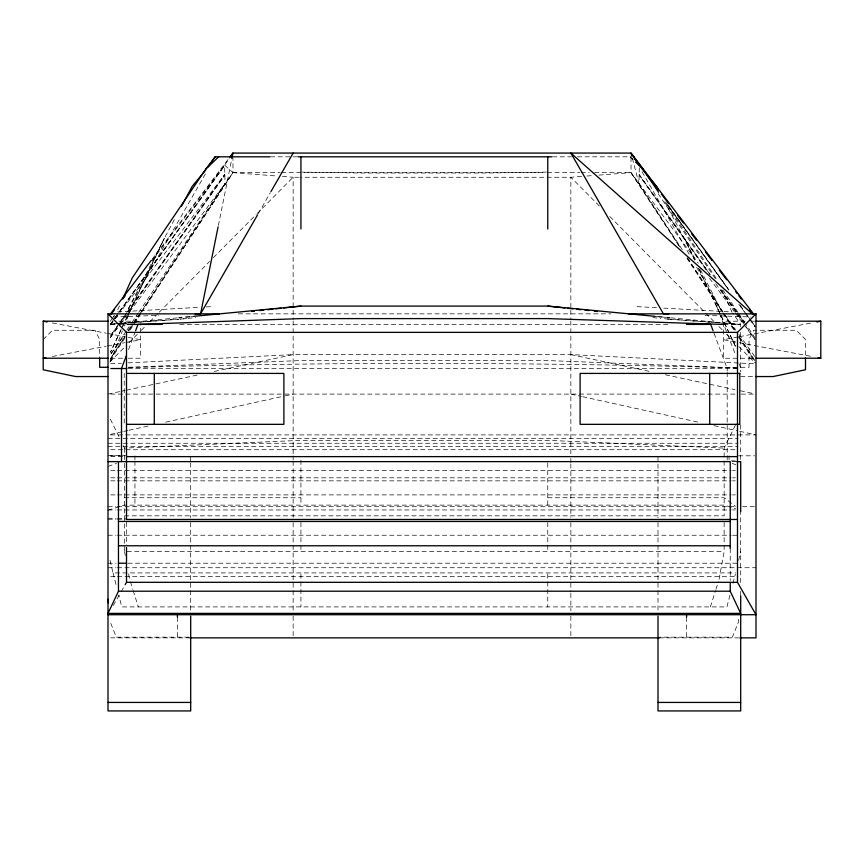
<?xml version="1.0" encoding="UTF-8"?>
<svg xmlns="http://www.w3.org/2000/svg" width="864" height="864" viewBox="0 0 864 864"><rect width="100%" height="100%" fill="white"/><g stroke="black" fill="none" stroke-linecap="round" stroke-linejoin="round"><path stroke-width="0.65" stroke-dasharray="4.32 3.24" d="M682.355 249.89L638.96 183.6L639.317 166.871M738.709 619.326L738.439 622.015L732.391 637.168L659.75 637.168M719.107 579.236L724.14 551.556L724.14 522.45M218.365 225.558L231.908 158.339M738.623 560.358L740.696 551.556M729.95 595.156L726.926 606.917L121.77 606.917L118.746 595.156M732.974 583.394L735.329 574.236M710.37 606.917L715.532 590.566M715.932 589.302L718.319 581.753M128.563 349.628L134.687 333.234M110.398 361.865L122.386 330.998M124.308 326.063L131.976 306.31L164.29 238.388L174.431 219.467M119.524 305.878L116.737 311.98L199.606 307.303M127.548 315.77L110.462 352.253L127.71 315.77M128.12 314.55L131.976 306.31M128.282 314.561L164.29 238.388L127.591 310.198L206.636 171.72M724.14 457.099L724.14 448.103L735.372 425.228M113.292 605.459L120.56 592.736M121.219 591.57L124.535 585.792M258.26 213.656L270.335 192.683M124.967 336.452L110.214 358.981L125.01 336.539M133.078 324.065L128.65 330.815L133.142 324.194M133.812 322.931L138.974 315.047M139.72 313.924L225.04 183.6L232.967 172.627L232.967 158.285M110.203 360.493L125.647 336.863M130.054 330.113L141.08 313.243M141.815 312.12L232.967 172.627L280.195 172.627M133.877 323.071L140.54 312.962M141.275 311.839L232.967 172.627L277.096 176.018M126.004 331.355L110.246 354.866L125.021 334.454M126.76 330.242L131.263 323.525M132.008 322.402L138.013 313.448M138.758 312.325L225.04 183.6L224.651 165.11L229.187 158.544M110.182 321.3L112.374 318.2M113.098 317.164L114.556 315.09M110.322 337.457L127.343 313.308M128.12 312.206L224.856 175.003L127.472 311.882M127.472 311.774L224.845 174.355L120.172 312.163M128.11 330.134L132.754 323.644M133.531 322.564L138.942 315.004M110.344 324.324L118.174 313.416M118.962 312.325L224.651 165.11L232.967 172.627M110.344 324.907L114.264 319.442M115.042 318.352L118.962 312.887M119.74 311.796L224.651 165.424L119.038 312.26M110.365 324.313L113.519 319.928M114.307 318.827L118.249 313.351M110.408 337.522L120.02 324.605M120.83 323.525L128.844 312.768M129.643 311.688L225.04 183.6M110.43 324.983L114.491 319.637M115.301 318.568L119.362 313.222M152.107 259.254L228.884 158.425M152.053 260.474L224.651 165.11M109.901 361.951L125.086 346.637M128.887 342.814L137.43 334.195M141.232 330.372L145.033 326.538M149.774 321.754L158.317 313.146M159.268 312.185L209.596 261.468M213.386 257.645L256.111 214.574M257.062 213.624L293.144 177.26L298.534 177.26M43.2 339.52L52.456 330.264L95.008 330.264L99.673 339.401L99.673 356.67M108 466.474L116.597 463.385M108 510.203L124.556 505.138L724.14 505.138L735.599 508.648M110.624 434.322L122.44 431.719M123.757 431.428L127.699 430.564M129.006 430.272L150.023 425.639M165.78 422.172L283.954 396.122M285.26 395.842L293.144 394.103M108 394.103L119.815 391.586M121.133 391.306L125.075 390.463M126.382 390.182L198.601 374.771M214.358 371.412L293.144 354.607L570.856 354.607L754.661 363.798M52.391 356.476L106.25 346.216M107.557 345.967L124.643 342.706M125.95 342.457L140.4 339.703L125.95 336.96M738.05 336.96L723.6 339.703L738.05 342.457M739.357 336.701L811.609 322.942M183.946 318.827L179.928 319.129L186.602 318.535M187.931 318.395L195.912 317.531M118.832 323.482L110.797 324.248L116.111 323.881M120.172 323.352L177.746 317.855M191.138 316.58L193.817 316.321M581.558 176.429L570.856 177.26L299.884 177.26M586.904 176.018L592.25 175.608M598.936 175.1L631.033 172.627L698.285 263.25M117.439 323.784L178.621 319.226L117.072 323.752M110.592 324.227L115.776 323.838M206.248 306.925L211.55 306.634M110.678 363.733L121.414 363.193M128.12 362.858L293.144 354.607M123.368 445.694L124.556 448.103L300.931 440.348L547.765 440.348L724.14 448.103M128.099 367.254L300.931 360.558L547.765 360.558L738.018 367.934M113.368 316.991L158.987 315.349M128.747 367.632C332.694 361.649 536.749 362.243 740.696 368.032L738.774 363.096M546.437 172.109L486.713 173.016L361.973 173.016L302.26 172.109M723.719 324.4L740.696 324.41L740.696 326.873M270.475 156.816L297.475 156.816M552.571 156.816L571.471 156.816M577.454 156.816L632.383 156.816M281.545 172.627L546.016 172.627M547.366 172.627L579.755 172.627M581.105 172.627L589.194 172.627M594.594 172.627L631.033 172.627L680.573 247.849M238.356 313.859L610.805 313.859M118.8 321.192L140.4 321.192M745.2 321.192L723.6 321.192L723.6 358.225L754.65 358.225M751.95 321.192L754.65 321.192M179.723 324.41L668.974 324.41M110.7 358.225L122.85 358.225M128.25 358.225L140.4 358.225L140.4 323.838M740.696 367.286L749.023 367.286L749.023 339.401L753.689 330.264L796.241 330.264L805.496 339.52L805.496 356.616M128.185 368.539L737.856 368.539M740.696 376.553L755.546 376.553M110.678 394.103L735.88 394.103M741.247 394.103L756 394.103M110.678 434.905L756 434.905L738.925 431.136M108 438.48L738.007 438.48M108 443.254L738.007 443.254M108 446.504L738.007 446.504M110.689 449.723L738.007 449.723M108 455.576L125.496 455.576M110.689 455.814L125.518 455.814M738.482 455.814L754.65 455.814M110.668 456.581L125.334 456.581M731.268 460.868L735.307 460.868M732.1 461.624L735.782 461.624M110.689 470.621L116.078 470.621M117.428 470.621L731.268 470.621M732.618 470.621L735.307 470.621M110.689 477.824L116.078 477.824M117.428 477.824L731.268 477.824M732.618 477.824L735.307 477.824M110.689 480.848L116.078 480.848M117.428 480.848L731.268 480.848M732.618 480.848L735.307 480.848M110.689 494.899L116.078 494.899M117.428 494.899L731.268 494.899M732.618 494.899L735.307 494.899M124.556 497.74L300.931 497.74M547.765 497.74L724.14 497.74L735.523 506.304M108 506.725L116.078 506.725M117.396 506.725L735.88 506.725M742.532 506.725L756 506.725M108 509.954L116.078 509.954M117.428 509.954L731.268 509.954M732.618 509.954L735.307 509.954M124.556 515.83L724.14 515.83L724.14 460.717M108 518.27L116.078 518.27M117.428 518.27L125.496 518.27M108 519.221L116.078 519.221M117.428 519.221L125.496 519.221M108 535.226L116.078 535.226M117.428 535.226L731.268 535.226M732.618 535.226L738.007 535.226M124.556 463.363L124.556 551.556L724.14 551.556M108 563.209L116.078 563.209M127.894 563.209L738.007 563.209M108 567.734L116.046 567.734M117.396 567.734L756 567.734M110.074 560.358L113.033 572.929L735.664 572.929M110.689 576.396L116.078 576.396M117.428 576.396L738.007 576.396M188.946 637.168L116.305 637.168L110.246 622.015M110.668 637.859L189.54 637.859M659.243 637.859L738.644 637.859M110.754 324.378L117.234 324.389M118.53 324.389L126.306 324.4M705.024 315.349L750.632 316.991M637.135 306.634L658.379 307.832M663.682 308.124L731.959 311.98L721.926 290.012M668.768 319.129L662.094 318.535M670.097 319.226L740.696 324.41L732.683 313.016M667.418 319.032L719.356 322.888M720.684 322.985L739.325 324.378L671.004 317.855M282.442 176.429L293.144 177.26L293.144 319.669M654.934 316.321L658.951 316.699M661.63 316.958L666.986 317.477M652.784 317.531L660.766 318.395M739.357 342.706L811.609 356.476M52.391 322.942L106.25 333.202M107.557 333.45L124.643 336.701M570.856 354.607L649.642 371.412M665.399 374.771L734.994 389.621M740.243 390.744L754.682 393.822M570.856 394.103L581.364 396.414M582.671 396.706L698.22 422.172M713.977 425.639L737.618 430.855M732.1 463.385L735.782 464.713M630.04 156.816L633.69 160.294M599.346 205.967L570.856 177.26L570.856 308.923M609.79 216.486L704.732 312.185M705.683 313.146L715.176 322.715M718.967 326.538L722.768 330.372M726.57 334.195L735.113 342.814M738.914 346.637L755.05 362.912M709.506 278.327L734.357 311.688M735.156 312.768L743.17 323.525M743.98 324.605L755.201 339.671L736.657 313.308M667.721 205.027L729.194 290.39M740.232 305.705L744.962 312.271M745.751 313.373L749.693 318.838M750.481 319.939L755.212 326.506L745.826 313.416M669.103 206.55L729.378 290.52M740.34 305.78L745.038 312.325M665.96 202.716L728.6 290.002M738.774 304.182L744.26 311.818M745.038 312.908L748.958 318.362M749.736 319.453L755.222 327.089M725.058 315.004L735.89 330.134M738.979 334.454L755.222 357.145M710.035 274.644L639.144 175.003L708.016 272.689M720.943 289.98L736.528 311.882M755.222 338.159L745.459 323.568M639.155 174.355L710.046 274.396M720.943 289.786L736.528 311.774M715.759 283.673L735.88 312.206M667.58 205.643L717.466 280.238M658.152 193.633L715.36 278.759M722.887 289.969L737.932 312.368M738.688 313.492L744.714 322.456M687.226 257.947L722.725 311.839M723.46 312.962L735.296 330.923L725.026 315.047M738.99 336.539L755.266 361.238L739.033 336.452M687.506 257.753L722.812 311.677M678.812 245.743L631.033 172.627L631.033 156.978M686.902 258.12L722.185 312.12M722.92 313.243L733.946 330.113M738.353 336.863L755.266 362.74M642.06 171.72L689.342 254.545M696.622 267.3L721.105 310.198L700.391 269.676M664.751 201.733L696.125 261.328M110.365 419.213L119.826 438.469M694.796 260.215L684.407 238.388L694.537 259.826M698.836 268.715L720.576 314.55M698.566 268.348L720.414 314.561M720.986 315.77L729.032 332.802M721.148 315.77L729.119 332.802M716.72 306.31L735.415 354.456M714.01 333.234L727.186 368.539L727.186 371.153M130.378 581.753L132.764 589.302M133.164 590.566L138.326 606.917M632.351 158.155L638.96 183.6M113.033 572.929L116.726 587.315M124.556 551.556L125.269 555.509M128.628 573.966L129.589 579.236M740.696 332.284L740.696 372.006M740.696 424.883L740.696 460.868M740.696 510.203L740.696 585.77M740.696 591.376L740.696 598.082M730.231 548.467L730.231 580.554M729.054 455.814L729.054 459.832M727.186 372.47L727.186 460.328M686.567 617.285L686.567 637.859M658.001 456.581L658.001 517.687M658.001 522.558L658.001 610.805M570.856 310.273L570.856 319.669M570.856 321.019L570.856 454.507M570.856 458.492L570.856 462.51M570.856 463.849L570.856 517.331M570.856 522.644L570.856 543.856M570.856 545.184L570.856 592.002M570.856 593.352L570.856 610.891M570.856 616.28L570.856 637.859M547.765 462.91L547.765 505.138M547.765 522.45L547.765 551.556M547.765 573.934L547.765 580.511M547.765 581.828L547.765 606.917M300.931 460.231L300.931 505.138M300.931 522.45L300.931 551.556M300.931 573.934L300.931 580.511M300.931 581.828L300.931 606.917M293.144 321.019L293.144 454.507M293.144 455.814L293.144 459.832M293.144 461.171L293.144 517.331M293.144 522.644L293.144 543.856M293.144 545.184L293.144 589.313M293.144 590.663L293.144 610.891M293.144 616.28L293.144 636.509M190.696 456.581L190.696 461.776M190.696 462.694L190.696 517.687M190.696 522.558L190.696 610.805M177.433 617.285L177.433 637.859M134.946 455.814L134.946 459.832M134.946 461.171L134.946 506.725M126.511 522.148L126.511 544.882M124.556 448.103L124.556 459.508M124.222 373.421L124.222 424.332M118.908 323.86L110.333 335.956L118.908 323.924M126.695 312.865L119.686 322.758L126.695 312.973M744.314 322.823L737.305 312.973L744.314 322.758M735.361 346.172L729.616 334.012L735.383 346.172"/><path stroke-width="1.3" d="M195.21 314.053L200.567 313.859L218.095 226.876M231.908 158.339L232.967 153.068L631.033 153.068L753.548 313.956M126.209 355.925L121.511 368.539L121.511 461.624M135.626 330.718L137.981 324.41L300.931 318.6L547.765 318.6L722.423 324.4M123.422 297.335L132.343 277.798L205.87 168.998L215.136 156.816L269.892 156.816M118.465 461.624L118.465 591.214L108 613.386L740.696 613.386L730.231 591.214L730.231 583.222M181.408 206.464L192.186 186.354L205.762 169.927M125.194 584.636L126.511 582.314L126.511 547.549M200.567 313.859L257.591 214.823M271.004 191.516L293.144 153.068M230.699 156.352L232.967 153.068L229.705 157.356M208.224 166.774L215.136 156.816M110.452 313.956L151.286 260.334M111.262 314.042L114.523 309.755M122.688 299.041L125.129 295.834M190.696 616.151L190.696 710.932L108 710.932L108 313.859L126.511 332.37L737.489 332.37L756 313.859L628.344 313.859M205.87 168.998L218.657 156.816M45.824 357.718L43.2 358.225L108 358.225M816.858 321.948L820.8 321.192L820.8 358.225L756 358.225M251.748 311.45L254.405 311.159M259.718 310.576L263.714 310.144M267.7 309.712L273.013 309.128M275.67 308.848L280.994 308.264M283.651 307.973L300.931 306.094L547.765 306.094L654.934 316.321M179.086 317.725L181.764 317.477M185.782 317.088L189.799 316.71M193.817 316.321L300.931 306.094M298.231 156.816L551.815 156.816M108 313.859L219.467 313.859M108 376.553L75.6 376.553L43.2 369.77L43.2 321.192L108 321.192M756 321.192L820.8 321.192M162.216 324.41L127.602 324.4M686.48 324.41L710.716 324.41L713.07 330.718M108 367.286L99.673 367.286L99.673 357.998M110.84 368.539L126.846 368.539M126.511 373.421L283.889 373.421L283.889 424.332L126.511 424.332M755.546 376.553L773.096 376.553L805.496 369.77L805.496 357.934M126.511 456.624L737.489 456.624M108 461.624L730.231 461.624L730.231 548.467M736.776 461.624L740.696 461.624L740.696 511.769M737.489 519.469L126.511 519.469L126.511 332.37M118.465 521.456L730.231 521.456M118.465 545.778L730.231 545.778M118.465 563.209L126.544 563.209M126.511 582.314L737.489 582.314L756 614.714L108 614.714M118.465 591.214L730.231 591.214M189.972 637.859L659.405 637.859M739.876 637.859L756 637.859L756 313.859M108 702.432L190.696 702.432M658.001 702.432L740.696 702.432M668.79 314.053L663.433 313.859L570.856 153.068L752.976 314.507M658.951 316.699L661.63 316.958M666.986 317.477L669.665 317.725M547.765 306.094L565.045 307.973M567.702 308.264L573.016 308.848M577.012 309.28L580.997 309.712M584.982 310.144L588.978 310.576M594.292 311.159L596.948 311.45M818.176 357.718L820.8 358.225M43.2 321.192L47.142 321.948M635.526 162.043L642.827 168.998L658.584 192.316M642.082 168.901L656.51 186.354L658.411 189.907M642.827 168.998L633.56 156.816L637.394 162.346M647.503 175.824L654.037 184.399M661.381 194.033L668.714 203.677M677.689 215.471L683.402 222.966M691.556 233.68L696.449 240.116M705.424 251.899L711.947 260.474M719.291 270.119L726.635 279.752M735.61 291.546L737.24 293.684M738.871 295.834L741.312 299.041M749.477 309.755L752.738 314.042M639.349 165.11L631.033 153.068L631.692 155.606M108 599.206L108.4 603.234M740.696 595.944L740.696 710.932L658.001 710.932L658.001 616.151M737.489 332.37L737.489 582.314M709.711 373.421L709.711 424.332M686.567 614.714L686.567 617.285M547.765 156.816L547.765 228.992M300.931 156.816L300.931 228.992M177.433 614.714L177.433 617.285M154.289 373.421L154.289 424.332M739.778 373.421L580.111 373.421L580.111 424.332L739.778 424.332L739.778 373.421"/></g></svg>
